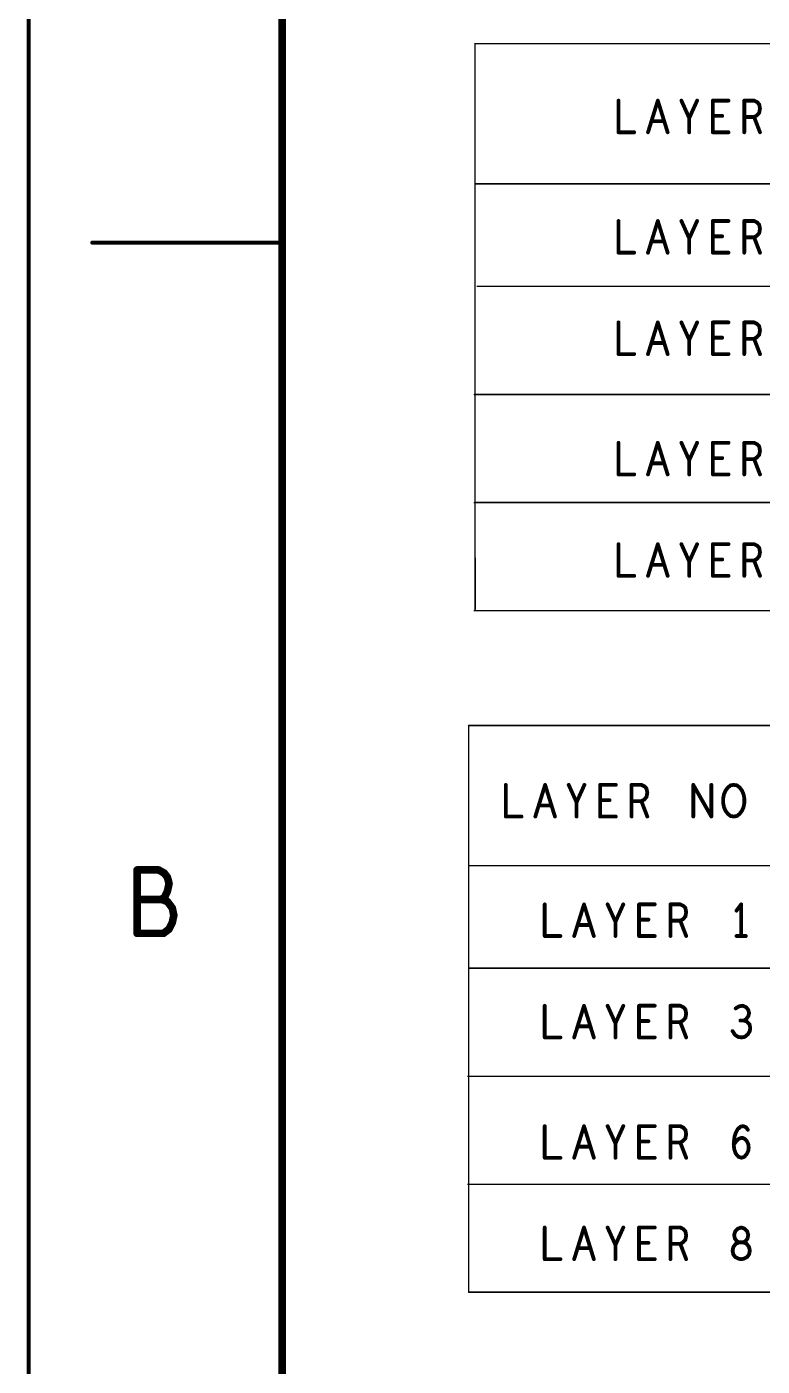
# Model space of a CAD drawing. Extents: x -14.2 to 19.9, y -5.2 to 16.9.
# Drawn here: x -14.16 to -11.26, y 1.42 to 6.7 of the extents above; entities that cross this region are included whole.
import ezdxf

# ---------------------------------------------------------------- set-up
doc = ezdxf.new("R2010")
doc.units = 0
doc.layers.get('0').update_dxf_attribs({"linetype": 'CONTINUOUS'})
doc.layers.add('FAB', color=2, linetype='CONTINUOUS')

# ---------------------------------------------------------------- blocks, each defined once
blk = doc.blocks.new('ROUND_1')
at = {"const_width": 0.003}
blk.add_lwpolyline([(-0.0015, 0, 1), (0.0015, 0, 1)], format="xyb", close=True, dxfattribs=at)
blk = doc.blocks.new('ROUND_105')
at = {"const_width": 0.0075}
blk.add_lwpolyline([(-0.00375, 0, 1), (0.00375, 0, 1)], format="xyb", close=True, dxfattribs=at)
blk = doc.blocks.new('ROUND_138')
at = {"const_width": 0.015}
blk.add_lwpolyline([(-0.0075, 0, 1), (0.0075, 0, 1)], format="xyb", close=True, dxfattribs=at)

msp = doc.modelspace()

# ---------------------------------------------------------------- linework, layer by layer
at = {"layer": 'FAB'}
for points, const_width in [([(-14.1499, -5.1472), (-14.1499, 16.8528)], 0.015), ([(-13.1499, 16.3528), (-13.1499, -4.6472)], 0.03), ([(-1.9748, 6.6377), (-12.3898, 6.6377)], 0.006), ([(-12.3898, 6.6377), (-12.3898, 5.2467)], 0.006), ([(-11.8236, 6.4131), (-11.8236, 6.2881)], 0.015), ([(-11.7073, 6.2881), (-11.6686, 6.4131)], 0.015), ([(-11.6686, 6.4131), (-11.6298, 6.2881)], 0.015), ([(-11.5446, 6.3444), (-11.5756, 6.4131)], 0.015), ([(-11.5136, 6.4131), (-11.5446, 6.3444)], 0.015), ([(-11.4516, 6.2881), (-11.4516, 6.4131)], 0.015), ([(-11.4516, 6.4131), (-11.3896, 6.4131)], 0.015), ([(-11.3276, 6.2881), (-11.3276, 6.4131)], 0.015), ([(-11.3276, 6.4131), (-11.2888, 6.4131)], 0.015), ([(-11.2888, 6.4131), (-11.2764, 6.4069)], 0.015), ([(-11.2764, 6.4069), (-11.2687, 6.3985)], 0.015), ([(-11.2687, 6.3985), (-11.2656, 6.3819)], 0.015), ([(-11.5446, 6.2881), (-11.5446, 6.3444)], 0.015), ([(-11.4144, 6.3527), (-11.4516, 6.3527)], 0.015), ([(-11.2888, 6.3485), (-11.3276, 6.3485)], 0.015), ([(-11.278, 6.3548), (-11.2888, 6.3485)], 0.015), ([(-11.2888, 6.3485), (-11.2656, 6.2881)], 0.015), ([(-11.2687, 6.3652), (-11.278, 6.3548)], 0.015), ([(-11.2656, 6.3819), (-11.2687, 6.3652)], 0.015), ([(-11.8236, 6.2881), (-11.7616, 6.2881)], 0.015), ([(-11.6438, 6.3319), (-11.6934, 6.3319)], 0.015), ([(-11.3896, 6.2881), (-11.4516, 6.2881)], 0.015), ([(-12.3866, 6.0848), (-1.9736, 6.0848)], 0.006), ([(-11.8236, 5.9381), (-11.8236, 5.8131)], 0.015), ([(-11.7073, 5.8131), (-11.6686, 5.9381)], 0.015), ([(-11.6686, 5.9381), (-11.6298, 5.8131)], 0.015), ([(-11.5446, 5.8694), (-11.5756, 5.9381)], 0.015), ([(-11.5136, 5.9381), (-11.5446, 5.8694)], 0.015), ([(-11.4516, 5.8131), (-11.4516, 5.9381)], 0.015), ([(-11.4516, 5.9381), (-11.3896, 5.9381)], 0.015), ([(-11.3276, 5.8131), (-11.3276, 5.9381)], 0.015), ([(-11.3276, 5.9381), (-11.2888, 5.9381)], 0.015), ([(-11.2888, 5.9381), (-11.2764, 5.9319)], 0.015), ([(-11.2764, 5.9319), (-11.2687, 5.9235)], 0.015), ([(-11.2687, 5.9235), (-11.2656, 5.9069)], 0.015), ([(-11.5446, 5.8131), (-11.5446, 5.8694)], 0.015), ([(-11.4144, 5.8777), (-11.4516, 5.8777)], 0.015), ([(-11.2888, 5.8735), (-11.3276, 5.8735)], 0.015), ([(-11.278, 5.8798), (-11.2888, 5.8735)], 0.015), ([(-11.2888, 5.8735), (-11.2656, 5.8131)], 0.015), ([(-11.2687, 5.8902), (-11.278, 5.8798)], 0.015), ([(-11.2656, 5.9069), (-11.2687, 5.8902)], 0.015), ([(-13.1499, 5.8528), (-13.8999, 5.8528)], 0.015), ([(-11.8236, 5.8131), (-11.7616, 5.8131)], 0.015), ([(-11.6438, 5.8569), (-11.6934, 5.8569)], 0.015), ([(-11.3896, 5.8131), (-11.4516, 5.8131)], 0.015), ([(-12.3806, 5.6801), (-1.9696, 5.6801)], 0.006), ([(-11.8236, 5.5381), (-11.8236, 5.4131)], 0.015), ([(-11.7073, 5.4131), (-11.6686, 5.5381)], 0.015), ([(-11.6686, 5.5381), (-11.6298, 5.4131)], 0.015), ([(-11.5446, 5.4694), (-11.5756, 5.5381)], 0.015), ([(-11.5136, 5.5381), (-11.5446, 5.4694)], 0.015), ([(-11.4516, 5.4131), (-11.4516, 5.5381)], 0.015), ([(-11.4516, 5.5381), (-11.3896, 5.5381)], 0.015), ([(-11.3276, 5.4131), (-11.3276, 5.5381)], 0.015), ([(-11.3276, 5.5381), (-11.2888, 5.5381)], 0.015), ([(-11.2888, 5.5381), (-11.2764, 5.5319)], 0.015), ([(-11.2687, 5.4902), (-11.278, 5.4798)], 0.015), ([(-11.2764, 5.5319), (-11.2687, 5.5235)], 0.015), ([(-11.2687, 5.5235), (-11.2656, 5.5069)], 0.015), ([(-11.2656, 5.5069), (-11.2687, 5.4902)], 0.015), ([(-11.6438, 5.4569), (-11.6934, 5.4569)], 0.015), ([(-11.5446, 5.4131), (-11.5446, 5.4694)], 0.015), ([(-11.4144, 5.4777), (-11.4516, 5.4777)], 0.015), ([(-11.2888, 5.4735), (-11.3276, 5.4735)], 0.015), ([(-11.278, 5.4798), (-11.2888, 5.4735)], 0.015), ([(-11.2888, 5.4735), (-11.2656, 5.4131)], 0.015), ([(-11.8236, 5.4131), (-11.7616, 5.4131)], 0.015), ([(-11.3896, 5.4131), (-11.4516, 5.4131)], 0.015), ([(-12.3924, 5.2536), (-1.9714, 5.2536)], 0.006), ([(-12.3898, 5.2467), (-12.3892, 4.4051)], 0.006), ([(-11.8236, 5.0631), (-11.8236, 4.9381)], 0.015), ([(-11.7073, 4.9381), (-11.6686, 5.0631)], 0.015), ([(-11.6686, 5.0631), (-11.6298, 4.9381)], 0.015), ([(-11.5446, 4.9944), (-11.5756, 5.0631)], 0.015), ([(-11.5136, 5.0631), (-11.5446, 4.9944)], 0.015), ([(-11.4516, 4.9381), (-11.4516, 5.0631)], 0.015), ([(-11.4516, 5.0631), (-11.3896, 5.0631)], 0.015), ([(-11.3276, 4.9381), (-11.3276, 5.0631)], 0.015), ([(-11.3276, 5.0631), (-11.2888, 5.0631)], 0.015), ([(-11.2888, 5.0631), (-11.2764, 5.0569)], 0.015), ([(-11.2687, 5.0152), (-11.278, 5.0048)], 0.015), ([(-11.2764, 5.0569), (-11.2687, 5.0485)], 0.015), ([(-11.2687, 5.0485), (-11.2656, 5.0319)], 0.015), ([(-11.2656, 5.0319), (-11.2687, 5.0152)], 0.015), ([(-11.6438, 4.9819), (-11.6934, 4.9819)], 0.015), ([(-11.5446, 4.9381), (-11.5446, 4.9944)], 0.015), ([(-11.4144, 5.0027), (-11.4516, 5.0027)], 0.015), ([(-11.2888, 4.9985), (-11.3276, 4.9985)], 0.015), ([(-11.278, 5.0048), (-11.2888, 4.9985)], 0.015), ([(-11.2888, 4.9985), (-11.2656, 4.9381)], 0.015), ([(-11.8236, 4.9381), (-11.7616, 4.9381)], 0.015), ([(-11.3896, 4.9381), (-11.4516, 4.9381)], 0.015), ([(-12.3924, 4.8271), (-1.9714, 4.8271)], 0.006), ([(-11.8236, 4.6631), (-11.8236, 4.5381)], 0.015), ([(-11.7073, 4.5381), (-11.6686, 4.6631)], 0.015), ([(-11.6686, 4.6631), (-11.6298, 4.5381)], 0.015), ([(-11.5446, 4.5944), (-11.5756, 4.6631)], 0.015), ([(-11.5136, 4.6631), (-11.5446, 4.5944)], 0.015), ([(-11.4516, 4.5381), (-11.4516, 4.6631)], 0.015), ([(-11.4516, 4.6631), (-11.3896, 4.6631)], 0.015), ([(-11.3276, 4.5381), (-11.3276, 4.6631)], 0.015), ([(-11.3276, 4.6631), (-11.2888, 4.6631)], 0.015), ([(-11.2888, 4.6631), (-11.2764, 4.6569)], 0.015), ([(-11.2764, 4.6569), (-11.2687, 4.6485)], 0.015), ([(-11.2687, 4.6485), (-11.2656, 4.6319)], 0.015), ([(-11.5446, 4.5381), (-11.5446, 4.5944)], 0.015), ([(-11.4144, 4.6027), (-11.4516, 4.6027)], 0.015), ([(-11.2888, 4.5985), (-11.3276, 4.5985)], 0.015), ([(-11.278, 4.6048), (-11.2888, 4.5985)], 0.015), ([(-11.2888, 4.5985), (-11.2656, 4.5381)], 0.015), ([(-11.2687, 4.6152), (-11.278, 4.6048)], 0.015), ([(-11.2656, 4.6319), (-11.2687, 4.6152)], 0.015), ([(-11.8236, 4.5381), (-11.7616, 4.5381)], 0.015), ([(-11.6438, 4.5819), (-11.6934, 4.5819)], 0.015), ([(-11.3896, 4.5381), (-11.4516, 4.5381)], 0.015), ([(-12.3924, 4.4006), (-1.9724, 4.4006)], 0.006), ([(-1.9898, 3.9477), (-12.4148, 3.9477)], 0.006), ([(-12.4148, 3.9477), (-12.4148, 1.7121)], 0.006), ([(-12.2681, 3.7134), (-12.2681, 3.5884)], 0.015), ([(-12.1518, 3.5884), (-12.1131, 3.7134)], 0.015), ([(-12.1131, 3.7134), (-12.0743, 3.5884)], 0.015), ([(-11.9891, 3.6447), (-12.0201, 3.7134)], 0.015), ([(-11.9581, 3.7134), (-11.9891, 3.6447)], 0.015), ([(-11.8961, 3.5884), (-11.8961, 3.7134)], 0.015), ([(-11.8961, 3.7134), (-11.8341, 3.7134)], 0.015), ([(-11.7721, 3.5884), (-11.7721, 3.7134)], 0.015), ([(-11.7721, 3.7134), (-11.7333, 3.7134)], 0.015), ([(-11.7333, 3.7134), (-11.7209, 3.7072)], 0.015), ([(-11.7209, 3.7072), (-11.7132, 3.6989)], 0.015), ([(-11.7132, 3.6989), (-11.7101, 3.6822)], 0.015), ([(-11.5287, 3.5884), (-11.5287, 3.7134)], 0.015), ([(-11.5287, 3.7134), (-11.4574, 3.5884)], 0.015), ([(-11.4574, 3.5884), (-11.4574, 3.7134)], 0.015), ([(-11.4016, 3.6905), (-11.3923, 3.703)], 0.015), ([(-11.3923, 3.703), (-11.3815, 3.7114)], 0.015), ([(-11.3815, 3.7114), (-11.3691, 3.7134)], 0.015), ([(-11.3691, 3.7134), (-11.3567, 3.7114)], 0.015), ([(-11.3567, 3.7114), (-11.3458, 3.703)], 0.015), ([(-11.3458, 3.703), (-11.3365, 3.6905)], 0.015), ([(-11.9891, 3.5884), (-11.9891, 3.6447)], 0.015), ([(-11.8589, 3.653), (-11.8961, 3.653)], 0.015), ([(-11.7333, 3.6489), (-11.7721, 3.6489)], 0.015), ([(-11.7225, 3.6551), (-11.7333, 3.6489)], 0.015), ([(-11.7333, 3.6489), (-11.7101, 3.5884)], 0.015), ([(-11.7132, 3.6655), (-11.7225, 3.6551)], 0.015), ([(-11.7101, 3.6822), (-11.7132, 3.6655)], 0.015), ([(-11.4109, 3.6593), (-11.4078, 3.6759)], 0.015), ([(-11.4109, 3.6426), (-11.4109, 3.6593)], 0.015), ([(-11.4078, 3.6259), (-11.4109, 3.6426)], 0.015), ([(-11.4078, 3.6759), (-11.4016, 3.6905)], 0.015), ([(-11.3365, 3.6905), (-11.3303, 3.6759)], 0.015), ([(-11.3303, 3.6759), (-11.3272, 3.6593)], 0.015), ([(-11.3272, 3.6426), (-11.3303, 3.6259)], 0.015), ([(-11.3272, 3.6593), (-11.3272, 3.6426)], 0.015), ([(-12.2681, 3.5884), (-12.2061, 3.5884)], 0.015), ([(-12.0883, 3.6322), (-12.1379, 3.6322)], 0.015), ([(-11.8341, 3.5884), (-11.8961, 3.5884)], 0.015), ([(-11.4016, 3.6114), (-11.4078, 3.6259)], 0.015), ([(-11.3923, 3.5989), (-11.4016, 3.6114)], 0.015), ([(-11.3815, 3.5905), (-11.3923, 3.5989)], 0.015), ([(-11.3691, 3.5884), (-11.3815, 3.5905)], 0.015), ([(-11.3567, 3.5905), (-11.3691, 3.5884)], 0.015), ([(-11.3458, 3.5989), (-11.3567, 3.5905)], 0.015), ([(-11.3365, 3.6114), (-11.3458, 3.5989)], 0.015), ([(-11.3303, 3.6259), (-11.3365, 3.6114)], 0.015), ([(-13.6373, 3.3777), (-13.7223, 3.3777)], 0.03), ([(-13.7223, 3.3777), (-13.7223, 3.1277)], 0.03), ([(-13.6152, 3.3652), (-13.6373, 3.3777)], 0.03), ([(-12.4116, 3.3948), (-1.9866, 3.3948)], 0.006), ([(-13.6027, 3.3486), (-13.6152, 3.3652)], 0.03), ([(-13.5963, 3.3236), (-13.6027, 3.3486)], 0.03), ([(-13.6027, 3.2944), (-13.5963, 3.3236)], 0.03), ([(-13.6247, 3.2611), (-13.6121, 3.2736)], 0.03), ([(-13.6121, 3.2736), (-13.6027, 3.2944)], 0.03), ([(-13.6247, 3.2611), (-13.7223, 3.2611)], 0.03), ([(-13.6027, 3.2527), (-13.6247, 3.2611)], 0.03), ([(-13.5837, 3.2277), (-13.6027, 3.2527)], 0.03), ([(-13.5775, 3.1986), (-13.5837, 3.2277)], 0.03), ([(-12.1147, 3.242), (-12.1147, 3.117)], 0.015), ([(-11.9985, 3.117), (-11.9597, 3.242)], 0.015), ([(-11.9597, 3.242), (-11.921, 3.117)], 0.015), ([(-11.8357, 3.1732), (-11.8667, 3.242)], 0.015), ([(-11.8047, 3.242), (-11.8357, 3.1732)], 0.015), ([(-11.7427, 3.117), (-11.7427, 3.242)], 0.015), ([(-11.7427, 3.242), (-11.6807, 3.242)], 0.015), ([(-11.6187, 3.117), (-11.6187, 3.242)], 0.015), ([(-11.6187, 3.242), (-11.58, 3.242)], 0.015), ([(-11.58, 3.242), (-11.5676, 3.2357)], 0.015), ([(-11.5676, 3.2357), (-11.5598, 3.2274)], 0.015), ([(-11.5598, 3.2274), (-11.5567, 3.2107)], 0.015), ([(-11.3397, 3.242), (-11.3583, 3.217)], 0.015), ([(-11.3397, 3.117), (-11.3397, 3.242)], 0.015), ([(-13.5963, 3.1444), (-13.5837, 3.1694)], 0.03), ([(-13.5837, 3.1694), (-13.5775, 3.1986)], 0.03), ([(-11.8357, 3.117), (-11.8357, 3.1732)], 0.015), ([(-11.7055, 3.1816), (-11.7427, 3.1816)], 0.015), ([(-11.58, 3.1774), (-11.6187, 3.1774)], 0.015), ([(-11.5691, 3.1836), (-11.58, 3.1774)], 0.015), ([(-11.58, 3.1774), (-11.5567, 3.117)], 0.015), ([(-11.5598, 3.1941), (-11.5691, 3.1836)], 0.015), ([(-11.5567, 3.2107), (-11.5598, 3.1941)], 0.015), ([(-13.7223, 3.1277), (-13.6184, 3.1277)], 0.03), ([(-13.6184, 3.1277), (-13.5963, 3.1444)], 0.03), ([(-12.1147, 3.117), (-12.0527, 3.117)], 0.015), ([(-11.9349, 3.1607), (-11.9845, 3.1607)], 0.015), ([(-11.6807, 3.117), (-11.7427, 3.117)], 0.015), ([(-11.3583, 3.117), (-11.3211, 3.117)], 0.015), ([(-12.4126, 2.9901), (-1.9876, 2.9901)], 0.006), ([(-12.1147, 2.842), (-12.1147, 2.717)], 0.015), ([(-11.9985, 2.717), (-11.9597, 2.842)], 0.015), ([(-11.9597, 2.842), (-11.921, 2.717)], 0.015), ([(-11.8357, 2.7732), (-11.8667, 2.842)], 0.015), ([(-11.8047, 2.842), (-11.8357, 2.7732)], 0.015), ([(-11.7427, 2.717), (-11.7427, 2.842)], 0.015), ([(-11.7427, 2.842), (-11.6807, 2.842)], 0.015), ([(-11.6187, 2.717), (-11.6187, 2.842)], 0.015), ([(-11.6187, 2.842), (-11.58, 2.842)], 0.015), ([(-11.58, 2.842), (-11.5676, 2.8357)], 0.015), ([(-11.5598, 2.7941), (-11.5691, 2.7836)], 0.015), ([(-11.5676, 2.8357), (-11.5598, 2.8274)], 0.015), ([(-11.5598, 2.8274), (-11.5567, 2.8107)], 0.015), ([(-11.5567, 2.8107), (-11.5598, 2.7941)], 0.015), ([(-11.3475, 2.8399), (-11.3614, 2.8316)], 0.015), ([(-11.3335, 2.842), (-11.3475, 2.8399)], 0.015), ([(-11.3196, 2.8357), (-11.3335, 2.842)], 0.015), ([(-11.3118, 2.8253), (-11.3196, 2.8357)], 0.015), ([(-11.3196, 2.7899), (-11.3118, 2.8003)], 0.015), ([(-11.3087, 2.8128), (-11.3118, 2.8253)], 0.015), ([(-11.3118, 2.8003), (-11.3087, 2.8128)], 0.015), ([(-11.9349, 2.7607), (-11.9845, 2.7607)], 0.015), ([(-11.8357, 2.717), (-11.8357, 2.7732)], 0.015), ([(-11.7055, 2.7816), (-11.7427, 2.7816)], 0.015), ([(-11.58, 2.7774), (-11.6187, 2.7774)], 0.015), ([(-11.5691, 2.7836), (-11.58, 2.7774)], 0.015), ([(-11.58, 2.7774), (-11.5567, 2.717)], 0.015), ([(-11.3738, 2.742), (-11.3645, 2.7274)], 0.015), ([(-11.3289, 2.7836), (-11.3428, 2.7836)], 0.015), ([(-11.3289, 2.7836), (-11.3196, 2.7899)], 0.015), ([(-11.318, 2.7795), (-11.3289, 2.7836)], 0.015), ([(-11.3072, 2.7691), (-11.318, 2.7795)], 0.015), ([(-11.3134, 2.7295), (-11.3056, 2.742)], 0.015), ([(-11.3041, 2.7545), (-11.3072, 2.7691)], 0.015), ([(-11.3056, 2.742), (-11.3041, 2.7545)], 0.015), ([(-12.1147, 2.717), (-12.0527, 2.717)], 0.015), ([(-11.6807, 2.717), (-11.7427, 2.717)], 0.015), ([(-11.3645, 2.7274), (-11.3521, 2.7191)], 0.015), ([(-11.3521, 2.7191), (-11.3382, 2.717)], 0.015), ([(-11.3382, 2.717), (-11.3258, 2.7191)], 0.015), ([(-11.3258, 2.7191), (-11.3134, 2.7295)], 0.015), ([(-12.4174, 2.5636), (-1.9874, 2.5636)], 0.006), ([(-12.1147, 2.367), (-12.1147, 2.242)], 0.015), ([(-11.9985, 2.242), (-11.9597, 2.367)], 0.015), ([(-11.9597, 2.367), (-11.921, 2.242)], 0.015), ([(-11.8357, 2.2982), (-11.8667, 2.367)], 0.015), ([(-11.8047, 2.367), (-11.8357, 2.2982)], 0.015), ([(-11.7427, 2.242), (-11.7427, 2.367)], 0.015), ([(-11.7427, 2.367), (-11.6807, 2.367)], 0.015), ([(-11.6187, 2.242), (-11.6187, 2.367)], 0.015), ([(-11.6187, 2.367), (-11.58, 2.367)], 0.015), ([(-11.58, 2.367), (-11.5676, 2.3607)], 0.015), ([(-11.5598, 2.3191), (-11.5691, 2.3086)], 0.015), ([(-11.5676, 2.3607), (-11.5598, 2.3524)], 0.015), ([(-11.5598, 2.3524), (-11.5567, 2.3357)], 0.015), ([(-11.5567, 2.3357), (-11.5598, 2.3191)], 0.015), ([(-11.3692, 2.2982), (-11.3661, 2.3253)], 0.015), ([(-11.3661, 2.3253), (-11.3614, 2.3399)], 0.015), ([(-11.3614, 2.3399), (-11.3537, 2.3545)], 0.015), ([(-11.3537, 2.3545), (-11.3428, 2.3649)], 0.015), ([(-11.349, 2.317), (-11.3366, 2.3211)], 0.015), ([(-11.3428, 2.3649), (-11.332, 2.367)], 0.015), ([(-11.3366, 2.3211), (-11.3258, 2.317)], 0.015), ([(-11.332, 2.367), (-11.3211, 2.3628)], 0.015), ([(-11.3211, 2.3628), (-11.3134, 2.3524)], 0.015), ([(-11.9349, 2.2857), (-11.9845, 2.2857)], 0.015), ([(-11.8357, 2.242), (-11.8357, 2.2982)], 0.015), ([(-11.7055, 2.3066), (-11.7427, 2.3066)], 0.015), ([(-11.58, 2.3024), (-11.6187, 2.3024)], 0.015), ([(-11.5691, 2.3086), (-11.58, 2.3024)], 0.015), ([(-11.58, 2.3024), (-11.5567, 2.242)], 0.015), ([(-11.3692, 2.2941), (-11.3583, 2.3086)], 0.015), ([(-11.3676, 2.2774), (-11.3692, 2.2982)], 0.015), ([(-11.3614, 2.2586), (-11.3676, 2.2774)], 0.015), ([(-11.3583, 2.3086), (-11.349, 2.317)], 0.015), ([(-11.3258, 2.317), (-11.318, 2.3086)], 0.015), ([(-11.318, 2.3086), (-11.3118, 2.2961)], 0.015), ([(-11.3118, 2.2691), (-11.318, 2.2566)], 0.015), ([(-11.3118, 2.2961), (-11.3103, 2.2816)], 0.015), ([(-11.3103, 2.2816), (-11.3118, 2.2691)], 0.015), ([(-12.1147, 2.242), (-12.0527, 2.242)], 0.015), ([(-11.6807, 2.242), (-11.7427, 2.242)], 0.015), ([(-11.3506, 2.2461), (-11.3614, 2.2586)], 0.015), ([(-11.3382, 2.242), (-11.3506, 2.2461)], 0.015), ([(-11.3273, 2.2461), (-11.3382, 2.242)], 0.015), ([(-11.318, 2.2566), (-11.3273, 2.2461)], 0.015), ([(-12.4174, 2.1376), (-1.9924, 2.1376)], 0.006), ([(-12.1147, 1.967), (-12.1147, 1.842)], 0.015), ([(-11.9985, 1.842), (-11.9597, 1.967)], 0.015), ([(-11.9597, 1.967), (-11.921, 1.842)], 0.015), ([(-11.8357, 1.8982), (-11.8667, 1.967)], 0.015), ([(-11.8047, 1.967), (-11.8357, 1.8982)], 0.015), ([(-11.7427, 1.842), (-11.7427, 1.967)], 0.015), ([(-11.7427, 1.967), (-11.6807, 1.967)], 0.015), ([(-11.6187, 1.842), (-11.6187, 1.967)], 0.015), ([(-11.6187, 1.967), (-11.58, 1.967)], 0.015), ([(-11.58, 1.967), (-11.5676, 1.9607)], 0.015), ([(-11.5676, 1.9607), (-11.5598, 1.9524)], 0.015), ([(-11.5598, 1.9524), (-11.5567, 1.9357)], 0.015), ([(-11.3676, 1.9378), (-11.363, 1.9524)], 0.015), ([(-11.363, 1.9524), (-11.3521, 1.9628)], 0.015), ([(-11.3521, 1.9628), (-11.3397, 1.967)], 0.015), ([(-11.3397, 1.967), (-11.3273, 1.9628)], 0.015), ([(-11.3273, 1.9628), (-11.3165, 1.9524)], 0.015), ([(-11.3165, 1.9524), (-11.3118, 1.9378)], 0.015), ([(-11.8357, 1.842), (-11.8357, 1.8982)], 0.015), ([(-11.7055, 1.9066), (-11.7427, 1.9066)], 0.015), ([(-11.58, 1.9024), (-11.6187, 1.9024)], 0.015), ([(-11.5691, 1.9086), (-11.58, 1.9024)], 0.015), ([(-11.58, 1.9024), (-11.5567, 1.842)], 0.015), ([(-11.5598, 1.9191), (-11.5691, 1.9086)], 0.015), ([(-11.5567, 1.9357), (-11.5598, 1.9191)], 0.015), ([(-11.3614, 1.9024), (-11.3707, 1.8899)], 0.015), ([(-11.3645, 1.9232), (-11.3676, 1.9378)], 0.015), ([(-11.3568, 1.9128), (-11.3645, 1.9232)], 0.015), ([(-11.3475, 1.9086), (-11.3614, 1.9024)], 0.015), ([(-11.3475, 1.9086), (-11.3568, 1.9128)], 0.015), ([(-11.332, 1.9086), (-11.3475, 1.9086)], 0.015), ([(-11.332, 1.9086), (-11.3475, 1.9086)], 0.015), ([(-11.3227, 1.9128), (-11.332, 1.9086)], 0.015), ([(-11.318, 1.9024), (-11.332, 1.9086)], 0.015), ([(-11.3149, 1.9232), (-11.3227, 1.9128)], 0.015), ([(-11.3087, 1.8899), (-11.318, 1.9024)], 0.015), ([(-11.3118, 1.9378), (-11.3149, 1.9232)], 0.015), ([(-11.9349, 1.8857), (-11.9845, 1.8857)], 0.015), ([(-11.3707, 1.8899), (-11.3738, 1.8753)], 0.015), ([(-11.3738, 1.8753), (-11.3707, 1.8607)], 0.015), ([(-11.3707, 1.8607), (-11.363, 1.8503)], 0.015), ([(-11.363, 1.8503), (-11.3506, 1.8441)], 0.015), ([(-11.3506, 1.8441), (-11.3397, 1.842)], 0.015), ([(-11.3397, 1.842), (-11.3289, 1.8441)], 0.015), ([(-11.3289, 1.8441), (-11.3165, 1.8503)], 0.015), ([(-11.3165, 1.8503), (-11.3087, 1.8607)], 0.015), ([(-11.3056, 1.8753), (-11.3087, 1.8899)], 0.015), ([(-11.3087, 1.8607), (-11.3056, 1.8753)], 0.015), ([(-12.1147, 1.842), (-12.0527, 1.842)], 0.015), ([(-11.6807, 1.842), (-11.7427, 1.842)], 0.015), ([(-12.4144, 1.7116), (-1.9874, 1.7116)], 0.006)]:
    msp.add_lwpolyline(points, dxfattribs=dict(at, const_width=const_width))

# ---------------------------------------------------------------- block references
for name, p in [('ROUND_1', (-12.3898, 6.6377)), ('ROUND_1', (-12.3898, 6.6377)), ('ROUND_105', (-11.8236, 6.4131)), ('ROUND_105', (-11.6686, 6.4131)), ('ROUND_105', (-11.6686, 6.4131)), ('ROUND_105', (-11.5756, 6.4131)), ('ROUND_105', (-11.5136, 6.4131)), ('ROUND_105', (-11.4516, 6.4131)), ('ROUND_105', (-11.4516, 6.4131)), ('ROUND_105', (-11.3896, 6.4131)), ('ROUND_105', (-11.3276, 6.4131)), ('ROUND_105', (-11.3276, 6.4131)), ('ROUND_105', (-11.2888, 6.4131)), ('ROUND_105', (-11.2888, 6.4131)), ('ROUND_105', (-11.2764, 6.4069)), ('ROUND_105', (-11.2764, 6.4069)), ('ROUND_105', (-11.2687, 6.3985)), ('ROUND_105', (-11.2687, 6.3985)), ('ROUND_105', (-11.5446, 6.3444)), ('ROUND_105', (-11.5446, 6.3444)), ('ROUND_105', (-11.5446, 6.3444)), ('ROUND_105', (-11.4516, 6.3527)), ('ROUND_105', (-11.4144, 6.3527)), ('ROUND_105', (-11.3276, 6.3485)), ('ROUND_105', (-11.2888, 6.3485)), ('ROUND_105', (-11.2888, 6.3485)), ('ROUND_105', (-11.2888, 6.3485)), ('ROUND_105', (-11.278, 6.3548)), ('ROUND_105', (-11.278, 6.3548)), ('ROUND_105', (-11.2687, 6.3652)), ('ROUND_105', (-11.2687, 6.3652)), ('ROUND_105', (-11.2656, 6.3819)), ('ROUND_105', (-11.2656, 6.3819)), ('ROUND_105', (-11.8236, 6.2881)), ('ROUND_105', (-11.8236, 6.2881)), ('ROUND_105', (-11.7616, 6.2881)), ('ROUND_105', (-11.7073, 6.2881)), ('ROUND_105', (-11.6934, 6.3319)), ('ROUND_105', (-11.6438, 6.3319)), ('ROUND_105', (-11.6298, 6.2881)), ('ROUND_105', (-11.5446, 6.2881)), ('ROUND_105', (-11.4516, 6.2881)), ('ROUND_105', (-11.4516, 6.2881)), ('ROUND_105', (-11.3896, 6.2881)), ('ROUND_105', (-11.3276, 6.2881)), ('ROUND_105', (-11.2656, 6.2881)), ('ROUND_1', (-12.3866, 6.0848)), ('ROUND_105', (-11.8236, 5.9381)), ('ROUND_105', (-11.6686, 5.9381)), ('ROUND_105', (-11.6686, 5.9381)), ('ROUND_105', (-11.5756, 5.9381)), ('ROUND_105', (-11.5136, 5.9381)), ('ROUND_105', (-11.4516, 5.9381)), ('ROUND_105', (-11.4516, 5.9381)), ('ROUND_105', (-11.3896, 5.9381)), ('ROUND_105', (-11.3276, 5.9381)), ('ROUND_105', (-11.3276, 5.9381)), ('ROUND_105', (-11.2888, 5.9381)), ('ROUND_105', (-11.2888, 5.9381)), ('ROUND_105', (-11.2764, 5.9319)), ('ROUND_105', (-11.2764, 5.9319)), ('ROUND_105', (-11.2687, 5.9235)), ('ROUND_105', (-11.2687, 5.9235)), ('ROUND_105', (-11.5446, 5.8694)), ('ROUND_105', (-11.5446, 5.8694)), ('ROUND_105', (-11.5446, 5.8694)), ('ROUND_105', (-11.4516, 5.8777)), ('ROUND_105', (-11.4144, 5.8777)), ('ROUND_105', (-11.3276, 5.8735)), ('ROUND_105', (-11.2888, 5.8735)), ('ROUND_105', (-11.2888, 5.8735)), ('ROUND_105', (-11.2888, 5.8735)), ('ROUND_105', (-11.278, 5.8798)), ('ROUND_105', (-11.278, 5.8798)), ('ROUND_105', (-11.2687, 5.8902)), ('ROUND_105', (-11.2687, 5.8902)), ('ROUND_105', (-11.2656, 5.9069)), ('ROUND_105', (-11.2656, 5.9069)), ('ROUND_105', (-13.8999, 5.8528)), ('ROUND_105', (-13.1499, 5.8528)), ('ROUND_105', (-11.8236, 5.8131)), ('ROUND_105', (-11.8236, 5.8131)), ('ROUND_105', (-11.7616, 5.8131)), ('ROUND_105', (-11.7073, 5.8131)), ('ROUND_105', (-11.6934, 5.8569)), ('ROUND_105', (-11.6438, 5.8569)), ('ROUND_105', (-11.6298, 5.8131)), ('ROUND_105', (-11.5446, 5.8131)), ('ROUND_105', (-11.4516, 5.8131)), ('ROUND_105', (-11.4516, 5.8131)), ('ROUND_105', (-11.3896, 5.8131)), ('ROUND_105', (-11.3276, 5.8131)), ('ROUND_105', (-11.2656, 5.8131)), ('ROUND_1', (-12.3806, 5.6801)), ('ROUND_105', (-11.8236, 5.5381)), ('ROUND_105', (-11.6686, 5.5381)), ('ROUND_105', (-11.6686, 5.5381)), ('ROUND_105', (-11.5756, 5.5381)), ('ROUND_105', (-11.5136, 5.5381)), ('ROUND_105', (-11.4516, 5.5381)), ('ROUND_105', (-11.4516, 5.5381)), ('ROUND_105', (-11.3896, 5.5381)), ('ROUND_105', (-11.3276, 5.5381)), ('ROUND_105', (-11.3276, 5.5381)), ('ROUND_105', (-11.2888, 5.5381)), ('ROUND_105', (-11.2888, 5.5381)), ('ROUND_105', (-11.2764, 5.5319)), ('ROUND_105', (-11.2764, 5.5319)), ('ROUND_105', (-11.2687, 5.5235)), ('ROUND_105', (-11.2687, 5.5235)), ('ROUND_105', (-11.2687, 5.4902)), ('ROUND_105', (-11.2687, 5.4902)), ('ROUND_105', (-11.2656, 5.5069)), ('ROUND_105', (-11.2656, 5.5069)), ('ROUND_105', (-11.6934, 5.4569)), ('ROUND_105', (-11.6438, 5.4569)), ('ROUND_105', (-11.5446, 5.4694)), ('ROUND_105', (-11.5446, 5.4694)), ('ROUND_105', (-11.5446, 5.4694)), ('ROUND_105', (-11.4516, 5.4777)), ('ROUND_105', (-11.4144, 5.4777)), ('ROUND_105', (-11.3276, 5.4735)), ('ROUND_105', (-11.2888, 5.4735)), ('ROUND_105', (-11.2888, 5.4735)), ('ROUND_105', (-11.2888, 5.4735)), ('ROUND_105', (-11.278, 5.4798)), ('ROUND_105', (-11.278, 5.4798)), ('ROUND_105', (-11.8236, 5.4131)), ('ROUND_105', (-11.8236, 5.4131)), ('ROUND_105', (-11.7616, 5.4131)), ('ROUND_105', (-11.7073, 5.4131)), ('ROUND_105', (-11.6298, 5.4131)), ('ROUND_105', (-11.5446, 5.4131)), ('ROUND_105', (-11.4516, 5.4131)), ('ROUND_105', (-11.4516, 5.4131)), ('ROUND_105', (-11.3896, 5.4131)), ('ROUND_105', (-11.3276, 5.4131)), ('ROUND_105', (-11.2656, 5.4131)), ('ROUND_1', (-12.3924, 5.2536)), ('ROUND_1', (-12.3898, 5.2467)), ('ROUND_1', (-12.3898, 5.2467)), ('ROUND_105', (-11.8236, 5.0631)), ('ROUND_105', (-11.6686, 5.0631)), ('ROUND_105', (-11.6686, 5.0631)), ('ROUND_105', (-11.5756, 5.0631)), ('ROUND_105', (-11.5136, 5.0631)), ('ROUND_105', (-11.4516, 5.0631)), ('ROUND_105', (-11.4516, 5.0631)), ('ROUND_105', (-11.3896, 5.0631)), ('ROUND_105', (-11.3276, 5.0631)), ('ROUND_105', (-11.3276, 5.0631)), ('ROUND_105', (-11.2888, 5.0631)), ('ROUND_105', (-11.2888, 5.0631)), ('ROUND_105', (-11.2764, 5.0569)), ('ROUND_105', (-11.2764, 5.0569)), ('ROUND_105', (-11.2687, 5.0485)), ('ROUND_105', (-11.2687, 5.0485)), ('ROUND_105', (-11.2687, 5.0152)), ('ROUND_105', (-11.2687, 5.0152)), ('ROUND_105', (-11.2656, 5.0319)), ('ROUND_105', (-11.2656, 5.0319)), ('ROUND_105', (-11.6934, 4.9819)), ('ROUND_105', (-11.6438, 4.9819)), ('ROUND_105', (-11.5446, 4.9944)), ('ROUND_105', (-11.5446, 4.9944)), ('ROUND_105', (-11.5446, 4.9944)), ('ROUND_105', (-11.4516, 5.0027)), ('ROUND_105', (-11.4144, 5.0027)), ('ROUND_105', (-11.3276, 4.9985)), ('ROUND_105', (-11.2888, 4.9985)), ('ROUND_105', (-11.2888, 4.9985)), ('ROUND_105', (-11.2888, 4.9985)), ('ROUND_105', (-11.278, 5.0048)), ('ROUND_105', (-11.278, 5.0048)), ('ROUND_105', (-11.8236, 4.9381)), ('ROUND_105', (-11.8236, 4.9381)), ('ROUND_105', (-11.7616, 4.9381)), ('ROUND_105', (-11.7073, 4.9381)), ('ROUND_105', (-11.6298, 4.9381)), ('ROUND_105', (-11.5446, 4.9381)), ('ROUND_105', (-11.4516, 4.9381)), ('ROUND_105', (-11.4516, 4.9381)), ('ROUND_105', (-11.3896, 4.9381)), ('ROUND_105', (-11.3276, 4.9381)), ('ROUND_105', (-11.2656, 4.9381)), ('ROUND_1', (-12.3924, 4.8271)), ('ROUND_105', (-11.8236, 4.6631)), ('ROUND_105', (-11.6686, 4.6631)), ('ROUND_105', (-11.6686, 4.6631)), ('ROUND_105', (-11.5756, 4.6631)), ('ROUND_105', (-11.5136, 4.6631)), ('ROUND_105', (-11.4516, 4.6631)), ('ROUND_105', (-11.4516, 4.6631)), ('ROUND_105', (-11.3896, 4.6631)), ('ROUND_105', (-11.3276, 4.6631)), ('ROUND_105', (-11.3276, 4.6631)), ('ROUND_105', (-11.2888, 4.6631)), ('ROUND_105', (-11.2888, 4.6631)), ('ROUND_105', (-11.2764, 4.6569)), ('ROUND_105', (-11.2764, 4.6569)), ('ROUND_105', (-11.2687, 4.6485)), ('ROUND_105', (-11.2687, 4.6485)), ('ROUND_105', (-11.5446, 4.5944)), ('ROUND_105', (-11.5446, 4.5944)), ('ROUND_105', (-11.5446, 4.5944)), ('ROUND_105', (-11.4516, 4.6027)), ('ROUND_105', (-11.4144, 4.6027)), ('ROUND_105', (-11.3276, 4.5985)), ('ROUND_105', (-11.2888, 4.5985)), ('ROUND_105', (-11.2888, 4.5985)), ('ROUND_105', (-11.2888, 4.5985)), ('ROUND_105', (-11.278, 4.6048)), ('ROUND_105', (-11.278, 4.6048)), ('ROUND_105', (-11.2687, 4.6152)), ('ROUND_105', (-11.2687, 4.6152)), ('ROUND_105', (-11.2656, 4.6319)), ('ROUND_105', (-11.2656, 4.6319)), ('ROUND_105', (-11.8236, 4.5381)), ('ROUND_105', (-11.8236, 4.5381)), ('ROUND_105', (-11.7616, 4.5381)), ('ROUND_105', (-11.7073, 4.5381)), ('ROUND_105', (-11.6934, 4.5819)), ('ROUND_105', (-11.6438, 4.5819)), ('ROUND_105', (-11.6298, 4.5381)), ('ROUND_105', (-11.5446, 4.5381)), ('ROUND_105', (-11.4516, 4.5381)), ('ROUND_105', (-11.4516, 4.5381)), ('ROUND_105', (-11.3896, 4.5381)), ('ROUND_105', (-11.3276, 4.5381)), ('ROUND_105', (-11.2656, 4.5381)), ('ROUND_1', (-12.3924, 4.4006)), ('ROUND_1', (-12.3892, 4.4051)), ('ROUND_1', (-12.4148, 3.9477)), ('ROUND_1', (-12.4148, 3.9477)), ('ROUND_105', (-12.2681, 3.7134)), ('ROUND_105', (-12.1131, 3.7134)), ('ROUND_105', (-12.1131, 3.7134)), ('ROUND_105', (-12.0201, 3.7134)), ('ROUND_105', (-11.9581, 3.7134)), ('ROUND_105', (-11.8961, 3.7134)), ('ROUND_105', (-11.8961, 3.7134)), ('ROUND_105', (-11.8341, 3.7134)), ('ROUND_105', (-11.7721, 3.7134)), ('ROUND_105', (-11.7721, 3.7134)), ('ROUND_105', (-11.7333, 3.7134)), ('ROUND_105', (-11.7333, 3.7134)), ('ROUND_105', (-11.7209, 3.7072)), ('ROUND_105', (-11.7209, 3.7072)), ('ROUND_105', (-11.7132, 3.6989)), ('ROUND_105', (-11.7132, 3.6989)), ('ROUND_105', (-11.5287, 3.7134)), ('ROUND_105', (-11.5287, 3.7134)), ('ROUND_105', (-11.4574, 3.7134)), ('ROUND_105', (-11.3923, 3.703)), ('ROUND_105', (-11.3923, 3.703)), ('ROUND_105', (-11.3815, 3.7114)), ('ROUND_105', (-11.3815, 3.7114)), ('ROUND_105', (-11.3691, 3.7134)), ('ROUND_105', (-11.3691, 3.7134)), ('ROUND_105', (-11.3567, 3.7114)), ('ROUND_105', (-11.3567, 3.7114)), ('ROUND_105', (-11.3458, 3.703)), ('ROUND_105', (-11.3458, 3.703)), ('ROUND_105', (-11.9891, 3.6447)), ('ROUND_105', (-11.9891, 3.6447)), ('ROUND_105', (-11.9891, 3.6447)), ('ROUND_105', (-11.8961, 3.653)), ('ROUND_105', (-11.8589, 3.653)), ('ROUND_105', (-11.7721, 3.6489)), ('ROUND_105', (-11.7333, 3.6489)), ('ROUND_105', (-11.7333, 3.6489)), ('ROUND_105', (-11.7333, 3.6489)), ('ROUND_105', (-11.7225, 3.6551)), ('ROUND_105', (-11.7225, 3.6551)), ('ROUND_105', (-11.7132, 3.6655)), ('ROUND_105', (-11.7132, 3.6655)), ('ROUND_105', (-11.7101, 3.6822)), ('ROUND_105', (-11.7101, 3.6822)), ('ROUND_105', (-11.4109, 3.6593)), ('ROUND_105', (-11.4109, 3.6593)), ('ROUND_105', (-11.4109, 3.6426)), ('ROUND_105', (-11.4109, 3.6426)), ('ROUND_105', (-11.4078, 3.6759)), ('ROUND_105', (-11.4078, 3.6759)), ('ROUND_105', (-11.4016, 3.6905)), ('ROUND_105', (-11.4016, 3.6905)), ('ROUND_105', (-11.3365, 3.6905)), ('ROUND_105', (-11.3365, 3.6905)), ('ROUND_105', (-11.3303, 3.6759)), ('ROUND_105', (-11.3303, 3.6759)), ('ROUND_105', (-11.3272, 3.6593)), ('ROUND_105', (-11.3272, 3.6593)), ('ROUND_105', (-11.3272, 3.6426)), ('ROUND_105', (-11.3272, 3.6426)), ('ROUND_105', (-12.2681, 3.5884)), ('ROUND_105', (-12.2681, 3.5884)), ('ROUND_105', (-12.2061, 3.5884)), ('ROUND_105', (-12.1518, 3.5884)), ('ROUND_105', (-12.1379, 3.6322)), ('ROUND_105', (-12.0883, 3.6322)), ('ROUND_105', (-12.0743, 3.5884)), ('ROUND_105', (-11.9891, 3.5884)), ('ROUND_105', (-11.8961, 3.5884)), ('ROUND_105', (-11.8961, 3.5884)), ('ROUND_105', (-11.8341, 3.5884)), ('ROUND_105', (-11.7721, 3.5884)), ('ROUND_105', (-11.7101, 3.5884)), ('ROUND_105', (-11.5287, 3.5884)), ('ROUND_105', (-11.4574, 3.5884)), ('ROUND_105', (-11.4574, 3.5884)), ('ROUND_105', (-11.4078, 3.6259)), ('ROUND_105', (-11.4078, 3.6259)), ('ROUND_105', (-11.4016, 3.6114)), ('ROUND_105', (-11.4016, 3.6114)), ('ROUND_105', (-11.3923, 3.5989)), ('ROUND_105', (-11.3923, 3.5989)), ('ROUND_105', (-11.3815, 3.5905)), ('ROUND_105', (-11.3815, 3.5905)), ('ROUND_105', (-11.3691, 3.5884)), ('ROUND_105', (-11.3691, 3.5884)), ('ROUND_105', (-11.3567, 3.5905)), ('ROUND_105', (-11.3567, 3.5905)), ('ROUND_105', (-11.3458, 3.5989)), ('ROUND_105', (-11.3458, 3.5989)), ('ROUND_105', (-11.3365, 3.6114)), ('ROUND_105', (-11.3365, 3.6114)), ('ROUND_105', (-11.3303, 3.6259)), ('ROUND_105', (-11.3303, 3.6259)), ('ROUND_138', (-13.7223, 3.3777)), ('ROUND_138', (-13.7223, 3.3777)), ('ROUND_138', (-13.6373, 3.3777)), ('ROUND_138', (-13.6373, 3.3777)), ('ROUND_1', (-12.4116, 3.3948)), ('ROUND_138', (-13.6152, 3.3652)), ('ROUND_138', (-13.6152, 3.3652)), ('ROUND_138', (-13.6027, 3.3486)), ('ROUND_138', (-13.6027, 3.3486)), ('ROUND_138', (-13.5963, 3.3236)), ('ROUND_138', (-13.5963, 3.3236)), ('ROUND_138', (-13.6121, 3.2736)), ('ROUND_138', (-13.6121, 3.2736)), ('ROUND_138', (-13.6027, 3.2944)), ('ROUND_138', (-13.6027, 3.2944)), ('ROUND_138', (-13.7223, 3.2611)), ('ROUND_138', (-13.6247, 3.2611)), ('ROUND_138', (-13.6247, 3.2611)), ('ROUND_138', (-13.6247, 3.2611)), ('ROUND_138', (-13.6027, 3.2527)), ('ROUND_138', (-13.6027, 3.2527)), ('ROUND_138', (-13.5837, 3.2277)), ('ROUND_138', (-13.5837, 3.2277)), ('ROUND_105', (-12.1147, 3.242)), ('ROUND_105', (-11.9597, 3.242)), ('ROUND_105', (-11.9597, 3.242)), ('ROUND_105', (-11.8667, 3.242)), ('ROUND_105', (-11.8047, 3.242)), ('ROUND_105', (-11.7427, 3.242)), ('ROUND_105', (-11.7427, 3.242)), ('ROUND_105', (-11.6807, 3.242)), ('ROUND_105', (-11.6187, 3.242)), ('ROUND_105', (-11.6187, 3.242)), ('ROUND_105', (-11.58, 3.242)), ('ROUND_105', (-11.58, 3.242)), ('ROUND_105', (-11.5676, 3.2357)), ('ROUND_105', (-11.5676, 3.2357)), ('ROUND_105', (-11.5598, 3.2274)), ('ROUND_105', (-11.5598, 3.2274)), ('ROUND_105', (-11.3583, 3.217)), ('ROUND_105', (-11.3397, 3.242)), ('ROUND_105', (-11.3397, 3.242)), ('ROUND_138', (-13.5837, 3.1694)), ('ROUND_138', (-13.5837, 3.1694)), ('ROUND_138', (-13.5775, 3.1986)), ('ROUND_138', (-13.5775, 3.1986)), ('ROUND_105', (-11.8357, 3.1732)), ('ROUND_105', (-11.8357, 3.1732)), ('ROUND_105', (-11.8357, 3.1732)), ('ROUND_105', (-11.7427, 3.1816)), ('ROUND_105', (-11.7055, 3.1816)), ('ROUND_105', (-11.6187, 3.1774)), ('ROUND_105', (-11.58, 3.1774)), ('ROUND_105', (-11.58, 3.1774)), ('ROUND_105', (-11.58, 3.1774)), ('ROUND_105', (-11.5691, 3.1836)), ('ROUND_105', (-11.5691, 3.1836)), ('ROUND_105', (-11.5598, 3.1941)), ('ROUND_105', (-11.5598, 3.1941)), ('ROUND_105', (-11.5567, 3.2107)), ('ROUND_105', (-11.5567, 3.2107)), ('ROUND_138', (-13.7223, 3.1277)), ('ROUND_138', (-13.7223, 3.1277)), ('ROUND_138', (-13.6184, 3.1277)), ('ROUND_138', (-13.6184, 3.1277)), ('ROUND_138', (-13.5963, 3.1444)), ('ROUND_138', (-13.5963, 3.1444)), ('ROUND_105', (-12.1147, 3.117)), ('ROUND_105', (-12.1147, 3.117)), ('ROUND_105', (-12.0527, 3.117)), ('ROUND_105', (-11.9985, 3.117)), ('ROUND_105', (-11.9845, 3.1607)), ('ROUND_105', (-11.9349, 3.1607)), ('ROUND_105', (-11.921, 3.117)), ('ROUND_105', (-11.8357, 3.117)), ('ROUND_105', (-11.7427, 3.117)), ('ROUND_105', (-11.7427, 3.117)), ('ROUND_105', (-11.6807, 3.117)), ('ROUND_105', (-11.6187, 3.117)), ('ROUND_105', (-11.5567, 3.117)), ('ROUND_105', (-11.3583, 3.117)), ('ROUND_105', (-11.3397, 3.117)), ('ROUND_105', (-11.3211, 3.117)), ('ROUND_1', (-12.4126, 2.9901)), ('ROUND_105', (-12.1147, 2.842)), ('ROUND_105', (-11.9597, 2.842)), ('ROUND_105', (-11.9597, 2.842)), ('ROUND_105', (-11.8667, 2.842)), ('ROUND_105', (-11.8047, 2.842)), ('ROUND_105', (-11.7427, 2.842)), ('ROUND_105', (-11.7427, 2.842)), ('ROUND_105', (-11.6807, 2.842)), ('ROUND_105', (-11.6187, 2.842)), ('ROUND_105', (-11.6187, 2.842)), ('ROUND_105', (-11.58, 2.842)), ('ROUND_105', (-11.58, 2.842)), ('ROUND_105', (-11.5676, 2.8357)), ('ROUND_105', (-11.5676, 2.8357)), ('ROUND_105', (-11.5598, 2.8274)), ('ROUND_105', (-11.5598, 2.8274)), ('ROUND_105', (-11.5598, 2.7941)), ('ROUND_105', (-11.5598, 2.7941)), ('ROUND_105', (-11.5567, 2.8107)), ('ROUND_105', (-11.5567, 2.8107)), ('ROUND_105', (-11.3614, 2.8316)), ('ROUND_105', (-11.3475, 2.8399)), ('ROUND_105', (-11.3475, 2.8399)), ('ROUND_105', (-11.3335, 2.842)), ('ROUND_105', (-11.3335, 2.842)), ('ROUND_105', (-11.3196, 2.8357)), ('ROUND_105', (-11.3196, 2.8357)), ('ROUND_105', (-11.3118, 2.8253)), ('ROUND_105', (-11.3118, 2.8253)), ('ROUND_105', (-11.3118, 2.8003)), ('ROUND_105', (-11.3118, 2.8003)), ('ROUND_105', (-11.3087, 2.8128)), ('ROUND_105', (-11.3087, 2.8128)), ('ROUND_105', (-11.9845, 2.7607)), ('ROUND_105', (-11.9349, 2.7607)), ('ROUND_105', (-11.8357, 2.7732)), ('ROUND_105', (-11.8357, 2.7732)), ('ROUND_105', (-11.8357, 2.7732)), ('ROUND_105', (-11.7427, 2.7816)), ('ROUND_105', (-11.7055, 2.7816)), ('ROUND_105', (-11.6187, 2.7774)), ('ROUND_105', (-11.58, 2.7774)), ('ROUND_105', (-11.58, 2.7774)), ('ROUND_105', (-11.58, 2.7774)), ('ROUND_105', (-11.5691, 2.7836)), ('ROUND_105', (-11.5691, 2.7836)), ('ROUND_105', (-11.3738, 2.742)), ('ROUND_105', (-11.3428, 2.7836)), ('ROUND_105', (-11.3289, 2.7836)), ('ROUND_105', (-11.3289, 2.7836)), ('ROUND_105', (-11.3289, 2.7836)), ('ROUND_105', (-11.3196, 2.7899)), ('ROUND_105', (-11.3196, 2.7899)), ('ROUND_105', (-11.318, 2.7795)), ('ROUND_105', (-11.318, 2.7795)), ('ROUND_105', (-11.3072, 2.7691)), ('ROUND_105', (-11.3072, 2.7691)), ('ROUND_105', (-11.3056, 2.742)), ('ROUND_105', (-11.3056, 2.742)), ('ROUND_105', (-11.3041, 2.7545)), ('ROUND_105', (-11.3041, 2.7545)), ('ROUND_105', (-12.1147, 2.717)), ('ROUND_105', (-12.1147, 2.717)), ('ROUND_105', (-12.0527, 2.717)), ('ROUND_105', (-11.9985, 2.717)), ('ROUND_105', (-11.921, 2.717)), ('ROUND_105', (-11.8357, 2.717)), ('ROUND_105', (-11.7427, 2.717)), ('ROUND_105', (-11.7427, 2.717)), ('ROUND_105', (-11.6807, 2.717)), ('ROUND_105', (-11.6187, 2.717)), ('ROUND_105', (-11.5567, 2.717)), ('ROUND_105', (-11.3645, 2.7274)), ('ROUND_105', (-11.3645, 2.7274)), ('ROUND_105', (-11.3521, 2.7191)), ('ROUND_105', (-11.3521, 2.7191)), ('ROUND_105', (-11.3382, 2.717)), ('ROUND_105', (-11.3382, 2.717)), ('ROUND_105', (-11.3258, 2.7191)), ('ROUND_105', (-11.3258, 2.7191)), ('ROUND_105', (-11.3134, 2.7295)), ('ROUND_105', (-11.3134, 2.7295)), ('ROUND_1', (-12.4174, 2.5636)), ('ROUND_105', (-12.1147, 2.367)), ('ROUND_105', (-11.9597, 2.367)), ('ROUND_105', (-11.9597, 2.367)), ('ROUND_105', (-11.8667, 2.367)), ('ROUND_105', (-11.8047, 2.367)), ('ROUND_105', (-11.7427, 2.367)), ('ROUND_105', (-11.7427, 2.367)), ('ROUND_105', (-11.6807, 2.367)), ('ROUND_105', (-11.6187, 2.367)), ('ROUND_105', (-11.6187, 2.367)), ('ROUND_105', (-11.58, 2.367)), ('ROUND_105', (-11.58, 2.367)), ('ROUND_105', (-11.5676, 2.3607)), ('ROUND_105', (-11.5676, 2.3607)), ('ROUND_105', (-11.5598, 2.3524)), ('ROUND_105', (-11.5598, 2.3524)), ('ROUND_105', (-11.5598, 2.3191)), ('ROUND_105', (-11.5598, 2.3191)), ('ROUND_105', (-11.5567, 2.3357)), ('ROUND_105', (-11.5567, 2.3357)), ('ROUND_105', (-11.3661, 2.3253)), ('ROUND_105', (-11.3661, 2.3253)), ('ROUND_105', (-11.3614, 2.3399)), ('ROUND_105', (-11.3614, 2.3399)), ('ROUND_105', (-11.3537, 2.3545)), ('ROUND_105', (-11.3537, 2.3545)), ('ROUND_105', (-11.3428, 2.3649)), ('ROUND_105', (-11.3428, 2.3649)), ('ROUND_105', (-11.3366, 2.3211)), ('ROUND_105', (-11.3366, 2.3211)), ('ROUND_105', (-11.332, 2.367)), ('ROUND_105', (-11.332, 2.367)), ('ROUND_105', (-11.3211, 2.3628)), ('ROUND_105', (-11.3211, 2.3628)), ('ROUND_105', (-11.3134, 2.3524)), ('ROUND_105', (-11.9845, 2.2857)), ('ROUND_105', (-11.9349, 2.2857)), ('ROUND_105', (-11.8357, 2.2982)), ('ROUND_105', (-11.8357, 2.2982)), ('ROUND_105', (-11.8357, 2.2982)), ('ROUND_105', (-11.7427, 2.3066)), ('ROUND_105', (-11.7055, 2.3066)), ('ROUND_105', (-11.6187, 2.3024)), ('ROUND_105', (-11.58, 2.3024)), ('ROUND_105', (-11.58, 2.3024)), ('ROUND_105', (-11.58, 2.3024)), ('ROUND_105', (-11.5691, 2.3086)), ('ROUND_105', (-11.5691, 2.3086)), ('ROUND_105', (-11.3692, 2.2982)), ('ROUND_105', (-11.3692, 2.2982)), ('ROUND_105', (-11.3692, 2.2941)), ('ROUND_105', (-11.3676, 2.2774)), ('ROUND_105', (-11.3676, 2.2774)), ('ROUND_105', (-11.3583, 2.3086)), ('ROUND_105', (-11.3583, 2.3086)), ('ROUND_105', (-11.349, 2.317)), ('ROUND_105', (-11.349, 2.317)), ('ROUND_105', (-11.3258, 2.317)), ('ROUND_105', (-11.3258, 2.317)), ('ROUND_105', (-11.318, 2.3086)), ('ROUND_105', (-11.318, 2.3086)), ('ROUND_105', (-11.3118, 2.2961)), ('ROUND_105', (-11.3118, 2.2961)), ('ROUND_105', (-11.3118, 2.2691)), ('ROUND_105', (-11.3118, 2.2691)), ('ROUND_105', (-11.3103, 2.2816)), ('ROUND_105', (-11.3103, 2.2816)), ('ROUND_105', (-12.1147, 2.242)), ('ROUND_105', (-12.1147, 2.242)), ('ROUND_105', (-12.0527, 2.242)), ('ROUND_105', (-11.9985, 2.242)), ('ROUND_105', (-11.921, 2.242)), ('ROUND_105', (-11.8357, 2.242)), ('ROUND_105', (-11.7427, 2.242)), ('ROUND_105', (-11.7427, 2.242)), ('ROUND_105', (-11.6807, 2.242)), ('ROUND_105', (-11.6187, 2.242)), ('ROUND_105', (-11.5567, 2.242)), ('ROUND_105', (-11.3614, 2.2586)), ('ROUND_105', (-11.3614, 2.2586)), ('ROUND_105', (-11.3506, 2.2461)), ('ROUND_105', (-11.3506, 2.2461)), ('ROUND_105', (-11.3382, 2.242)), ('ROUND_105', (-11.3382, 2.242)), ('ROUND_105', (-11.3273, 2.2461)), ('ROUND_105', (-11.3273, 2.2461)), ('ROUND_105', (-11.318, 2.2566)), ('ROUND_105', (-11.318, 2.2566)), ('ROUND_1', (-12.4174, 2.1376)), ('ROUND_105', (-12.1147, 1.967)), ('ROUND_105', (-11.9597, 1.967)), ('ROUND_105', (-11.9597, 1.967)), ('ROUND_105', (-11.8667, 1.967)), ('ROUND_105', (-11.8047, 1.967)), ('ROUND_105', (-11.7427, 1.967)), ('ROUND_105', (-11.7427, 1.967)), ('ROUND_105', (-11.6807, 1.967)), ('ROUND_105', (-11.6187, 1.967)), ('ROUND_105', (-11.6187, 1.967)), ('ROUND_105', (-11.58, 1.967)), ('ROUND_105', (-11.58, 1.967)), ('ROUND_105', (-11.5676, 1.9607)), ('ROUND_105', (-11.5676, 1.9607)), ('ROUND_105', (-11.5598, 1.9524)), ('ROUND_105', (-11.5598, 1.9524)), ('ROUND_105', (-11.363, 1.9524)), ('ROUND_105', (-11.363, 1.9524)), ('ROUND_105', (-11.3521, 1.9628)), ('ROUND_105', (-11.3521, 1.9628)), ('ROUND_105', (-11.3397, 1.967)), ('ROUND_105', (-11.3397, 1.967)), ('ROUND_105', (-11.3273, 1.9628)), ('ROUND_105', (-11.3273, 1.9628)), ('ROUND_105', (-11.3165, 1.9524)), ('ROUND_105', (-11.3165, 1.9524)), ('ROUND_105', (-11.8357, 1.8982)), ('ROUND_105', (-11.8357, 1.8982)), ('ROUND_105', (-11.8357, 1.8982)), ('ROUND_105', (-11.7427, 1.9066)), ('ROUND_105', (-11.7055, 1.9066)), ('ROUND_105', (-11.6187, 1.9024)), ('ROUND_105', (-11.58, 1.9024)), ('ROUND_105', (-11.58, 1.9024)), ('ROUND_105', (-11.58, 1.9024)), ('ROUND_105', (-11.5691, 1.9086)), ('ROUND_105', (-11.5691, 1.9086)), ('ROUND_105', (-11.5598, 1.9191)), ('ROUND_105', (-11.5598, 1.9191)), ('ROUND_105', (-11.5567, 1.9357)), ('ROUND_105', (-11.5567, 1.9357)), ('ROUND_105', (-11.3676, 1.9378)), ('ROUND_105', (-11.3676, 1.9378)), ('ROUND_105', (-11.3645, 1.9232)), ('ROUND_105', (-11.3645, 1.9232)), ('ROUND_105', (-11.3614, 1.9024)), ('ROUND_105', (-11.3614, 1.9024)), ('ROUND_105', (-11.3568, 1.9128)), ('ROUND_105', (-11.3568, 1.9128)), ('ROUND_105', (-11.3475, 1.9086)), ('ROUND_105', (-11.3475, 1.9086)), ('ROUND_105', (-11.3475, 1.9086)), ('ROUND_105', (-11.3475, 1.9086)), ('ROUND_105', (-11.332, 1.9086)), ('ROUND_105', (-11.332, 1.9086)), ('ROUND_105', (-11.332, 1.9086)), ('ROUND_105', (-11.332, 1.9086)), ('ROUND_105', (-11.3227, 1.9128)), ('ROUND_105', (-11.3227, 1.9128)), ('ROUND_105', (-11.318, 1.9024)), ('ROUND_105', (-11.318, 1.9024)), ('ROUND_105', (-11.3149, 1.9232)), ('ROUND_105', (-11.3149, 1.9232)), ('ROUND_105', (-11.3118, 1.9378)), ('ROUND_105', (-11.3118, 1.9378)), ('ROUND_105', (-11.9845, 1.8857)), ('ROUND_105', (-11.9349, 1.8857)), ('ROUND_105', (-11.3738, 1.8753)), ('ROUND_105', (-11.3738, 1.8753)), ('ROUND_105', (-11.3707, 1.8899)), ('ROUND_105', (-11.3707, 1.8899)), ('ROUND_105', (-11.3707, 1.8607)), ('ROUND_105', (-11.3707, 1.8607)), ('ROUND_105', (-11.363, 1.8503)), ('ROUND_105', (-11.363, 1.8503)), ('ROUND_105', (-11.3506, 1.8441)), ('ROUND_105', (-11.3506, 1.8441)), ('ROUND_105', (-11.3289, 1.8441)), ('ROUND_105', (-11.3289, 1.8441)), ('ROUND_105', (-11.3165, 1.8503)), ('ROUND_105', (-11.3165, 1.8503)), ('ROUND_105', (-11.3087, 1.8899)), ('ROUND_105', (-11.3087, 1.8899)), ('ROUND_105', (-11.3087, 1.8607)), ('ROUND_105', (-11.3087, 1.8607)), ('ROUND_105', (-11.3056, 1.8753)), ('ROUND_105', (-11.3056, 1.8753)), ('ROUND_105', (-12.1147, 1.842)), ('ROUND_105', (-12.1147, 1.842)), ('ROUND_105', (-12.0527, 1.842)), ('ROUND_105', (-11.9985, 1.842)), ('ROUND_105', (-11.921, 1.842)), ('ROUND_105', (-11.8357, 1.842)), ('ROUND_105', (-11.7427, 1.842)), ('ROUND_105', (-11.7427, 1.842)), ('ROUND_105', (-11.6807, 1.842)), ('ROUND_105', (-11.6187, 1.842)), ('ROUND_105', (-11.5567, 1.842)), ('ROUND_105', (-11.3397, 1.842)), ('ROUND_105', (-11.3397, 1.842)), ('ROUND_1', (-12.4148, 1.7121)), ('ROUND_1', (-12.4144, 1.7116))]:
    msp.add_blockref(name, p, dxfattribs=at)

doc.saveas('drawing.dxf')
